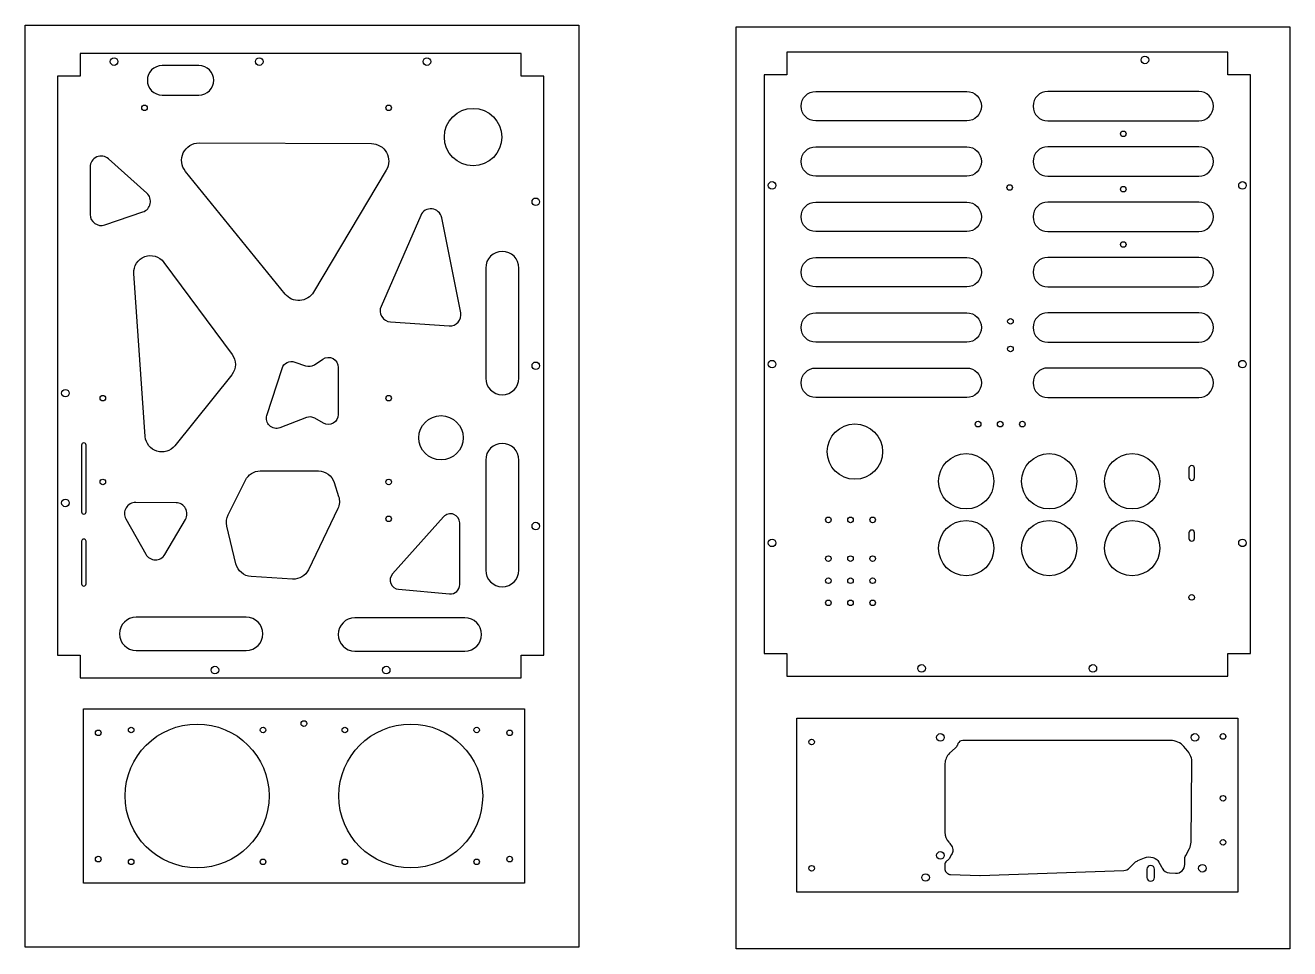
# Model space of a CAD drawing. Header units: millimetres. Extents: x 1965 to 2651, y 1398 to 1899.
import ezdxf

# ---------------------------------------------------------------- set-up
doc = ezdxf.new("R2010")
doc.units = ezdxf.units.MM
doc.layers.add('尺寸线', color=170, linetype='Continuous')

msp = doc.modelspace()

# ---------------------------------------------------------------- linework, layer by layer
msp.add_line((2622.54, 1428.48), (2602.54, 1428.48))
for points in [[(1982.72, 1557.02), (1995.02, 1557.02), (1995.02, 1544.72), (2234.02, 1544.72), (2234.02, 1557.02), (2246.32, 1557.02), (2246.32, 1871.02), (2234.02, 1871.02), (2234.02, 1883.32), (1995.02, 1883.32), (1995.02, 1871.02), (1982.72, 1871.02)], [(2365.78, 1557.91), (2378.09, 1557.91), (2378.09, 1545.61), (2617.08, 1545.61), (2617.08, 1557.91), (2629.39, 1557.91), (2629.39, 1871.91), (2617.08, 1871.91), (2617.08, 1884.21), (2378.09, 1884.21), (2378.09, 1871.91), (2365.78, 1871.91)], [(1996.83, 1433.46), (1996.83, 1527.96), (2235.83, 1527.96), (2235.83, 1433.46)], [(2383.54, 1428.48), (2383.54, 1522.98), (2622.54, 1522.98), (2622.54, 1428.48)]]:
    msp.add_lwpolyline(points, close=True)
for points in [[(2059.44, 1860.85, 1), (2059.44, 1876.85), (2039.44, 1876.85, 1), (2039.44, 1860.85)], [(2475.59, 1862.81, -1), (2475.59, 1846.81), (2393.8, 1846.81, -1), (2393.8, 1862.81)], [(2519.59, 1862.81, 1), (2519.59, 1846.81), (2601.37, 1846.81, 1), (2601.37, 1862.81)], [(2052.13, 1819.47, -0.632541), (2059.5, 1834.87), (2152.89, 1834.5, -0.580649), (2160.97, 1820.21), (2121.53, 1754.03, -0.521531), (2106.07, 1752.92)], [(2475.59, 1832.81, -1), (2475.59, 1816.81), (2393.8, 1816.81, -1), (2393.8, 1832.81)], [(2519.59, 1832.81, 1), (2519.59, 1816.81), (2601.37, 1816.81, 1), (2601.37, 1832.81)], [(2000.42, 1796.13, 0.513582), (2008.35, 1790.45), (2029.08, 1797.48, 0.573436), (2031.16, 1807.63), (2010.43, 1826.25, 0.649017), (2000.42, 1821.79)], [(2475.59, 1802.81, -1), (2475.59, 1786.81), (2393.8, 1786.81, -1), (2393.8, 1802.81)], [(2519.59, 1802.81, 1), (2519.59, 1786.81), (2601.37, 1786.81, 1), (2601.37, 1802.81)], [(2179.62, 1795.56), (2158.13, 1746.21, 0.518375), (2163.22, 1737.83), (2195.03, 1735.64, 0.494475), (2201.32, 1742.81), (2191.01, 1794.34, 0.734242)], [(2232.85, 1707.29), (2232.85, 1767.03, 1), (2214.85, 1767.03), (2214.85, 1707.29, 1)], [(2030.33, 1675.65), (2024.16, 1764.14, -0.74972), (2040.37, 1770.13), (2077.4, 1720.18, -0.340589), (2077.2, 1709.19), (2046.34, 1670.65, -0.682974)], [(2475.59, 1772.81, -1), (2475.59, 1756.81), (2393.8, 1756.81, -1), (2393.8, 1772.81)], [(2519.59, 1772.81, 1), (2519.59, 1756.81), (2601.37, 1756.81, 1), (2601.37, 1772.81)], [(2475.59, 1742.81, -1), (2475.59, 1726.81), (2393.8, 1726.81, -1), (2393.8, 1742.81)], [(2519.59, 1742.81, 1), (2519.59, 1726.81), (2601.37, 1726.81, 1), (2601.37, 1742.81)], [(2103.34, 1680.43, -0.629535), (2096.27, 1687.12), (2104.44, 1712.59, -0.421536), (2111.36, 1716.04), (2117.22, 1714, 0.234953), (2121.99, 1714.6), (2126.56, 1717.65, -0.598905), (2134.96, 1713.16), (2134.96, 1687.62, -0.576522), (2126.87, 1682.94), (2122.29, 1685.57, 0.225526), (2117.67, 1685.92)], [(2475.59, 1712.81, -1), (2475.59, 1696.81), (2393.8, 1696.81, -1), (2393.8, 1712.81)], [(2519.59, 1712.81, 1), (2519.59, 1696.81), (2601.37, 1696.81, 1), (2601.37, 1712.81)], [(1995.82, 1671.02), (1995.82, 1634.82, 1), (1998.22, 1634.82), (1998.22, 1671.02, 1)], [(2232.85, 1603.16), (2232.85, 1662.89, 1), (2214.85, 1662.89), (2214.85, 1603.16, 1)], [(2599.1, 1653.41), (2599.1, 1658.41, 1), (2596.06, 1658.41), (2596.06, 1653.41, 1)], [(2074.6, 1627.12, -0.175148), (2075.29, 1633.2), (2084.59, 1651.98, -0.285161), (2092.65, 1656.98), (2124.15, 1656.98, -0.326928), (2132.73, 1650.7), (2135.12, 1643.15, -0.190659), (2134.66, 1636.55), (2118.8, 1603.44, -0.305444), (2110.13, 1598.34), (2087.69, 1599.73, -0.33006), (2079.49, 1606.62)], [(2041.01, 1611.73), (2052.11, 1630.71, 0.576987), (2046.98, 1639.74), (2025.12, 1639.89, 0.575724), (2019.85, 1630.95), (2030.6, 1611.82, 0.579342)], [(2195.32, 1590.33, 0.440405), (2200.77, 1595.31), (2200.77, 1628.76, 0.688439), (2192.04, 1632.09), (2164.32, 1601.11, 0.617276), (2167.6, 1592.8)], [(2599.1, 1620.41), (2599.1, 1623.41, 1), (2596.06, 1623.41), (2596.06, 1620.41, 1)], [(1995.82, 1595.8, 1.030478), (1998.22, 1595.8), (1998.22, 1618.84, 1), (1995.82, 1618.84)], [(2085.08, 1577.66), (2025.34, 1577.66, 1), (2025.34, 1559.66), (2085.08, 1559.66, 1)], [(2203.62, 1577.32), (2143.89, 1577.32, 1), (2143.89, 1559.32), (2203.62, 1559.32, 1)], [(2560.72, 1440.3, 0.189839), (2563.91, 1441.69), (2566.82, 1444.6, -0.096463), (2568.33, 1445.62), (2571.91, 1447.13, -0.179813), (2576.54, 1447.34), (2576.98, 1447.2, -0.197854), (2579.74, 1444.86), (2581.13, 1442.18), (2581.49, 1441.49, 0.267987), (2585.49, 1438.93), (2588.82, 1438.78, 0.427544), (2593.79, 1443.52), (2593.79, 1446.21, -0.121857), (2594.34, 1448.42), (2596.33, 1452.2, 0.118897), (2597.2, 1455.65), (2597.71, 1498.71, 0.181999), (2595.42, 1505.01), (2594.15, 1506.48), (2593.31, 1507.48, 0.219585), (2586.08, 1510.81), (2473.5, 1510.81, 0.299942), (2470.88, 1509.08), (2470.54, 1508.29, -0.106364), (2469.38, 1506.66), (2466.29, 1503.83, 0.209751), (2463.83, 1498.24), (2463.75, 1461.01, 0.199545), (2465.98, 1455.62), (2466.06, 1455.54, -0.063441), (2466.5, 1454.97), (2467.64, 1453.03, -0.133886), (2468.04, 1451.59), (2468.04, 1451.24, -0.127153), (2467.44, 1448.94), (2466.51, 1447.24, -0.111968), (2465.11, 1445.68), (2464.88, 1445.51, 0.242575), (2463.68, 1443.19), (2463.68, 1441.34, 0.202957), (2464.55, 1439.29), (2464.95, 1438.9, 0.186888), (2466.85, 1438.1), (2482.63, 1437.61, 0.016349), (2482.82, 1437.61)], [(2577.39, 1436.48), (2577.39, 1441, 1), (2573.29, 1441), (2573.29, 1436.48, 1)]]:
    msp.add_lwpolyline(points, format="xyb", close=True)
for centre, radius in [((2013.41, 1879.02), 2.05), ((2092.09, 1879.02), 2.05), ((2182.98, 1879.02), 2.05), ((2572.24, 1879.91), 2.05), ((2029.89, 1853.92), 1.5), ((2162.27, 1853.92), 1.5), ((2208.02, 1838.07), 15.56), ((2560.48, 1839.81), 1.52), ((2370.08, 1811.85), 2.05), ((2498.88, 1810.71), 1.52), ((2560.48, 1809.81), 1.52), ((2625.09, 1811.85), 2.05), ((2242.02, 1802.96), 2.05), ((2560.48, 1779.81), 1.52), ((2499.3, 1738.14), 1.52), ((2499.3, 1723.14), 1.52), ((2242.02, 1714.02), 2.05), ((2370.08, 1714.91), 2.05), ((2625.09, 1714.91), 2.05), ((1987.02, 1699.17), 2.05), ((2007.33, 1696.44), 1.5), ((2162.27, 1696.44), 1.5), ((2190.63, 1674.98), 12), ((2414.99, 1667.47), 15), ((2481.77, 1682.38), 1.52), ((2493.77, 1682.38), 1.52), ((2505.77, 1682.38), 1.52), ((2475.31, 1651.36), 15), ((2520.31, 1651.36), 15), ((2565.31, 1651.36), 15), ((2007.33, 1651.02), 1.5), ((2162.27, 1651.02), 1.5), ((1987.02, 1639.65), 2.05), ((2162.27, 1631), 1.5), ((2400.62, 1630.45), 1.52), ((2412.62, 1630.45), 1.52), ((2424.62, 1630.45), 1.52), ((2242.02, 1627.08), 2.05), ((2475.31, 1615.13), 15), ((2520.31, 1615.13), 15), ((2565.31, 1615.13), 15), ((2370.08, 1617.97), 2.05), ((2625.09, 1617.97), 2.05), ((2400.62, 1609.45), 1.52), ((2412.62, 1609.45), 1.52), ((2424.62, 1609.45), 1.52), ((2400.62, 1597.45), 1.52), ((2412.62, 1597.45), 1.52), ((2424.62, 1597.45), 1.52), ((2400.62, 1585.45), 1.52), ((2412.62, 1585.45), 1.52), ((2424.62, 1585.45), 1.52), ((2597.58, 1588.41), 1.52), ((2068.11, 1549.02), 2.05), ((2160.93, 1549.02), 2.05), ((2451.18, 1549.91), 2.05), ((2543.99, 1549.91), 2.05), ((2004.83, 1514.96), 1.52), ((2058.43, 1480.71), 39), ((2022.68, 1516.46), 1.5), ((2094.18, 1516.46), 1.5), ((2116.33, 1519.96), 1.55), ((2174.23, 1480.71), 39), ((2138.48, 1516.46), 1.5), ((2209.98, 1516.46), 1.5), ((2227.83, 1514.96), 1.52), ((2391.54, 1509.98), 1.52), ((2461.34, 1512.48), 2.05), ((2599.34, 1512.48), 2.05), ((2614.54, 1512.98), 1.52), ((2614.54, 1479.46), 1.52), ((2614.54, 1455.56), 1.52), ((2004.83, 1446.46), 1.52), ((2022.68, 1444.96), 1.5), ((2094.18, 1444.96), 1.5), ((2138.48, 1444.96), 1.5), ((2209.98, 1444.96), 1.5), ((2227.83, 1446.46), 1.52), ((2461.34, 1448.48), 2.05), ((2391.54, 1441.48), 1.52), ((2603.34, 1441.48), 2.05), ((2453.34, 1436.48), 2.05)]:
    msp.add_circle(centre, radius)
at = {"layer": '尺寸线'}
for points in [[(2265.28, 1898.71), (2265.28, 1398.71), (1965.28, 1398.71), (1965.28, 1898.71)], [(2650.69, 1897.85), (2650.69, 1397.85), (2350.69, 1397.85), (2350.69, 1897.85)]]:
    msp.add_lwpolyline(points, close=True, dxfattribs=at)

doc.saveas('drawing.dxf')
